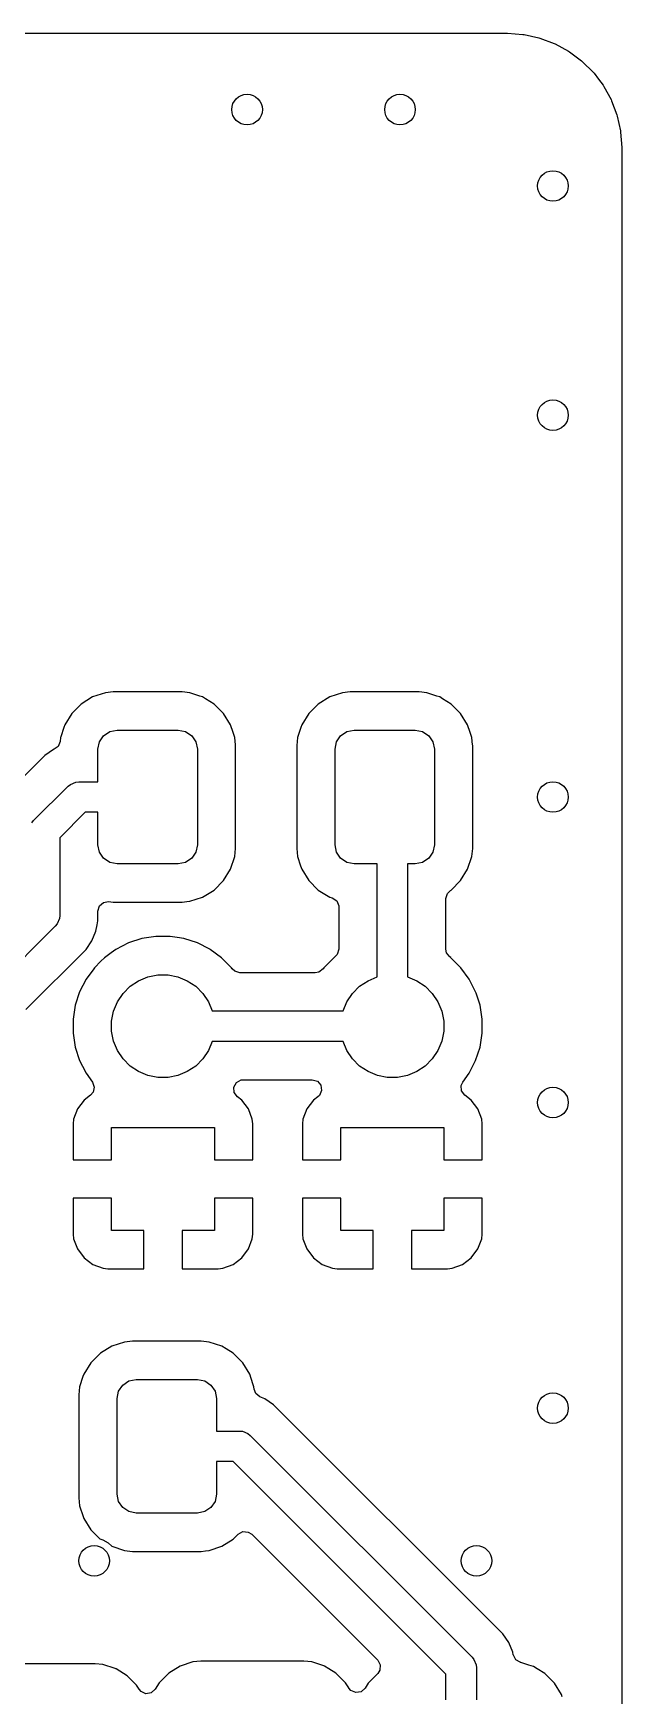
# Model space of a CAD drawing. Extents: x 4.48 to 6.69, y -4.37 to -2.95.
# Drawn here: x 6.386 to 6.689, y -3.81 to -2.953 of the extents above; entities that cross this region are included whole.
import ezdxf

# ---------------------------------------------------------------- set-up
doc = ezdxf.new("R2010")
doc.units = 0
doc.header["$MEASUREMENT"] = 0
doc.layers.add('BLACK', color=7, linetype='CONTINUOUS')

msp = doc.modelspace()

# ---------------------------------------------------------------- linework, layer by layer
at = {"layer": 'BLACK', "linetype": 'CONTINUOUS'}
for p, q in [((5.89333, -2.95278), (6.62733, -2.95278)), ((6.62733, -2.95278), (6.62975, -2.95278)), ((6.62975, -2.95278), (6.6301, -2.95279)), ((6.6301, -2.95279), (6.63797, -2.95335)), ((6.63797, -2.95335), (6.63866, -2.95345)), ((6.63866, -2.95345), (6.64621, -2.95509)), ((6.64621, -2.95509), (6.64688, -2.95529)), ((6.64688, -2.95529), (6.65412, -2.95799)), ((6.65412, -2.95799), (6.65475, -2.95828)), ((6.65475, -2.95828), (6.66153, -2.96198)), ((6.66153, -2.96198), (6.66212, -2.96236)), ((6.66212, -2.96236), (6.6683, -2.96699)), ((6.6683, -2.96699), (6.66883, -2.96744)), ((6.66883, -2.96744), (6.67429, -2.9729)), ((6.67429, -2.9729), (6.67475, -2.97343)), ((6.67475, -2.97343), (6.67705, -2.97651)), ((6.67705, -2.97651), (6.67938, -2.97961)), ((6.67938, -2.97961), (6.67975, -2.9802)), ((6.67975, -2.9802), (6.68345, -2.98698)), ((6.68345, -2.98698), (6.68374, -2.98761)), ((6.68374, -2.98761), (6.68644, -2.99485)), ((6.68644, -2.99485), (6.68664, -2.99552)), ((6.68664, -2.99552), (6.68828, -3.00307)), ((6.68828, -3.00307), (6.68838, -3.00376)), ((6.68838, -3.00376), (6.68894, -3.01164)), ((6.68894, -3.01164), (6.68896, -3.01199)), ((6.68896, -3.01199), (6.68896, -3.90702)), ((6.41068, -3.29852), (6.4058, -3.3034)), ((6.41656, -3.29489), (6.41068, -3.29852)), ((6.42312, -3.29272), (6.41656, -3.29489)), ((6.41656, -3.29489), (6.41656, -3.29489)), ((6.42716, -3.2923), (6.42312, -3.29272)), ((6.42312, -3.29272), (6.42312, -3.29272)), ((6.42717, -3.2923), (6.42716, -3.2923)), ((6.4626, -3.2923), (6.42717, -3.2923)), ((6.46665, -3.29272), (6.4626, -3.2923)), ((6.47171, -3.29439), (6.46665, -3.29272)), ((6.46665, -3.29272), (6.46665, -3.29272)), ((6.4732, -3.29489), (6.47171, -3.29439)), ((6.47466, -3.29579), (6.4732, -3.29489)), ((6.4732, -3.29489), (6.4732, -3.29489)), ((6.47908, -3.29852), (6.47466, -3.29579)), ((6.48397, -3.3034), (6.47908, -3.29852)), ((6.53273, -3.29852), (6.52785, -3.3034)), ((6.53861, -3.29489), (6.53273, -3.29852)), ((6.54517, -3.29272), (6.53861, -3.29489)), ((6.53861, -3.29489), (6.53861, -3.29489)), ((6.54921, -3.2923), (6.54517, -3.29272)), ((6.54517, -3.29272), (6.54517, -3.29272)), ((6.58465, -3.2923), (6.54921, -3.2923)), ((6.54921, -3.2923), (6.54921, -3.2923)), ((6.58869, -3.29272), (6.58465, -3.2923)), ((6.59375, -3.29439), (6.58869, -3.29272)), ((6.58869, -3.29272), (6.58869, -3.29272)), ((6.59525, -3.29489), (6.59375, -3.29439)), ((6.59671, -3.29579), (6.59525, -3.29489)), ((6.59525, -3.29489), (6.59525, -3.29489)), ((6.60113, -3.29852), (6.59671, -3.29579)), ((6.60601, -3.3034), (6.60113, -3.29852)), ((6.4058, -3.3034), (6.40217, -3.30928)), ((6.48759, -3.30928), (6.48397, -3.3034)), ((6.52785, -3.3034), (6.52422, -3.30928)), ((6.60964, -3.30928), (6.60601, -3.3034)), ((6.4, -3.31583), (6.3998, -3.31783)), ((6.40012, -3.31546), (6.4, -3.31583)), ((6.40175, -3.31055), (6.40012, -3.31546)), ((6.40217, -3.30928), (6.40175, -3.31055)), ((6.40217, -3.30928), (6.40217, -3.30928)), ((6.42004, -3.31808), (6.42217, -3.31489)), ((6.42217, -3.31489), (6.42537, -3.31276)), ((6.42537, -3.31276), (6.42913, -3.31201)), ((6.42913, -3.31201), (6.46063, -3.31201)), ((6.46063, -3.31201), (6.4644, -3.31276)), ((6.4644, -3.31276), (6.46759, -3.31489)), ((6.46759, -3.31489), (6.46972, -3.31808)), ((6.48887, -3.31312), (6.48759, -3.30928)), ((6.48976, -3.31583), (6.48887, -3.31312)), ((6.49013, -3.31947), (6.48976, -3.31583)), ((6.48976, -3.31583), (6.48976, -3.31583)), ((6.52205, -3.31583), (6.52163, -3.31988)), ((6.5238, -3.31055), (6.52205, -3.31583)), ((6.52205, -3.31583), (6.52205, -3.31583)), ((6.52205, -3.31583), (6.52205, -3.31583)), ((6.52422, -3.30928), (6.5238, -3.31055)), ((6.52422, -3.30928), (6.52422, -3.30928)), ((6.54209, -3.31808), (6.54422, -3.31489)), ((6.54422, -3.31489), (6.54741, -3.31276)), ((6.54741, -3.31276), (6.55118, -3.31201)), ((6.55118, -3.31201), (6.58268, -3.31201)), ((6.58268, -3.31201), (6.58644, -3.31276)), ((6.58644, -3.31276), (6.58964, -3.31489)), ((6.58964, -3.31489), (6.59177, -3.31808)), ((6.61091, -3.31312), (6.60964, -3.30928)), ((6.61181, -3.31583), (6.61091, -3.31312)), ((6.61218, -3.31947), (6.61181, -3.31583)), ((6.61181, -3.31583), (6.61181, -3.31583)), ((6.39639, -3.32202), (6.39187, -3.32503)), ((6.39681, -3.32184), (6.39639, -3.32202)), ((6.39639, -3.32202), (6.39639, -3.32202)), ((6.39876, -3.32037), (6.39681, -3.32184)), ((6.3998, -3.31783), (6.39876, -3.32037)), ((6.41929, -3.32185), (6.42004, -3.31808)), ((6.41929, -3.33858), (6.41929, -3.32185)), ((6.46972, -3.31808), (6.47047, -3.32185)), ((6.47047, -3.32185), (6.47047, -3.37106)), ((6.49018, -3.31988), (6.49013, -3.31947)), ((6.49018, -3.37303), (6.49018, -3.31988)), ((6.52163, -3.31988), (6.52163, -3.37303)), ((6.54134, -3.32185), (6.54209, -3.31808)), ((6.54134, -3.37106), (6.54134, -3.32185)), ((6.59177, -3.31808), (6.59252, -3.32185)), ((6.59252, -3.32185), (6.59252, -3.37106)), ((6.61222, -3.31988), (6.61218, -3.31947)), ((6.61222, -3.37303), (6.61222, -3.31988)), ((6.39187, -3.32503), (6.37031, -3.34659)), ((6.38616, -3.35861), (6.40388, -3.34089)), ((6.40388, -3.34089), (6.40507, -3.33991)), ((6.40507, -3.33991), (6.40791, -3.33873)), ((6.40791, -3.33873), (6.40945, -3.33858)), ((6.40945, -3.33858), (6.41929, -3.33858)), ((6.38519, -3.3598), (6.38616, -3.35861)), ((6.41271, -3.35433), (6.39961, -3.36743)), ((6.41929, -3.35433), (6.41271, -3.35433)), ((6.41929, -3.37106), (6.41929, -3.35433)), ((6.39961, -3.36743), (6.39961, -3.40748)), ((6.42004, -3.37483), (6.41929, -3.37106)), ((6.42217, -3.37802), (6.42004, -3.37483)), ((6.46972, -3.37483), (6.46759, -3.37802)), ((6.47047, -3.37106), (6.46972, -3.37483)), ((6.48976, -3.37708), (6.49018, -3.37303)), ((6.52163, -3.37303), (6.52163, -3.37303)), ((6.52163, -3.37303), (6.52205, -3.37708)), ((6.54209, -3.37483), (6.54134, -3.37106)), ((6.54422, -3.37802), (6.54209, -3.37483)), ((6.59177, -3.37483), (6.58964, -3.37802)), ((6.59252, -3.37106), (6.59177, -3.37483)), ((6.61181, -3.37708), (6.61222, -3.37303)), ((6.42537, -3.38016), (6.42217, -3.37802)), ((6.42913, -3.38091), (6.42537, -3.38016)), ((6.46063, -3.38091), (6.42913, -3.38091)), ((6.4644, -3.38016), (6.46063, -3.38091)), ((6.46759, -3.37802), (6.4644, -3.38016)), ((6.48397, -3.38951), (6.48759, -3.38364)), ((6.48759, -3.38364), (6.48976, -3.37708)), ((6.52205, -3.37708), (6.52205, -3.37708)), ((6.52205, -3.37708), (6.52364, -3.38189)), ((6.52364, -3.38189), (6.52422, -3.38364)), ((6.52422, -3.38364), (6.52785, -3.38951)), ((6.54741, -3.38016), (6.54422, -3.37802)), ((6.55118, -3.38091), (6.54741, -3.38016)), ((6.56299, -3.38091), (6.55118, -3.38091)), ((6.56299, -3.4392), (6.56299, -3.38091)), ((6.58268, -3.38091), (6.57874, -3.38091)), ((6.57874, -3.38091), (6.57874, -3.4392)), ((6.58644, -3.38016), (6.58268, -3.38091)), ((6.58964, -3.37802), (6.58644, -3.38016)), ((6.60601, -3.38951), (6.60964, -3.38364)), ((6.60964, -3.38364), (6.61181, -3.37708)), ((6.47908, -3.3944), (6.48397, -3.38951)), ((6.52785, -3.38951), (6.53273, -3.3944)), ((6.60113, -3.3944), (6.60601, -3.38951)), ((6.42009, -3.40257), (6.42216, -3.40077)), ((6.42216, -3.40077), (6.42469, -3.40036)), ((6.42469, -3.40036), (6.42716, -3.40061)), ((6.42716, -3.40061), (6.4626, -3.40061)), ((6.4626, -3.40061), (6.46507, -3.40036)), ((6.4626, -3.40061), (6.4626, -3.40061)), ((6.4626, -3.40061), (6.4626, -3.40061)), ((6.46507, -3.40036), (6.46665, -3.4002)), ((6.46665, -3.4002), (6.4732, -3.39802)), ((6.4732, -3.39802), (6.47908, -3.3944)), ((6.53273, -3.3944), (6.53861, -3.39802)), ((6.53861, -3.39802), (6.53994, -3.39847)), ((6.53994, -3.39847), (6.5422, -3.40003)), ((6.5422, -3.40003), (6.54326, -3.40257)), ((6.59844, -3.39878), (6.59922, -3.39614)), ((6.59844, -3.42491), (6.59844, -3.39878)), ((6.59922, -3.39614), (6.60076, -3.39462)), ((6.60076, -3.39462), (6.60113, -3.3944)), ((6.39945, -3.40902), (6.39828, -3.41185)), ((6.39961, -3.40748), (6.39945, -3.40902)), ((6.41887, -3.41241), (6.41931, -3.4102)), ((6.41931, -3.40521), (6.42009, -3.40257)), ((6.41931, -3.4102), (6.41931, -3.40521)), ((6.54326, -3.40257), (6.54329, -3.4031)), ((6.54329, -3.4031), (6.54329, -3.42491)), ((6.3973, -3.41305), (6.35815, -3.4522)), ((6.39828, -3.41185), (6.3973, -3.41305)), ((6.41617, -3.42054), (6.41825, -3.41552)), ((6.41825, -3.41552), (6.41887, -3.41241)), ((6.44672, -3.41867), (6.44192, -3.41943)), ((6.44911, -3.41829), (6.44672, -3.41867)), ((6.4564, -3.41829), (6.44911, -3.41829)), ((6.46, -3.41886), (6.4564, -3.41829)), ((6.46359, -3.41943), (6.46, -3.41886)), ((6.38219, -3.45603), (6.41315, -3.42506)), ((6.41315, -3.42506), (6.41617, -3.42054)), ((6.42616, -3.42668), (6.42261, -3.42927)), ((6.4285, -3.42499), (6.42616, -3.42668)), ((6.43499, -3.42168), (6.4285, -3.42499)), ((6.44192, -3.41943), (6.43499, -3.42168)), ((6.43499, -3.42168), (6.43499, -3.42168)), ((6.47052, -3.42168), (6.46359, -3.41943)), ((6.47688, -3.42492), (6.47052, -3.42168)), ((6.47052, -3.42168), (6.47052, -3.42168)), ((6.47701, -3.42499), (6.47688, -3.42492)), ((6.4829, -3.42927), (6.47701, -3.42499)), ((6.54251, -3.42755), (6.54128, -3.42886)), ((6.54329, -3.42491), (6.54251, -3.42755)), ((6.59878, -3.42668), (6.59844, -3.42491)), ((6.60046, -3.42886), (6.59878, -3.42668)), ((6.41709, -3.43493), (6.41317, -3.44031)), ((6.41746, -3.43442), (6.41709, -3.43493)), ((6.41709, -3.43493), (6.41709, -3.43493)), ((6.42073, -3.43114), (6.41746, -3.43442)), ((6.42261, -3.42927), (6.42073, -3.43114)), ((6.42073, -3.43114), (6.42073, -3.43114)), ((6.42261, -3.42927), (6.42261, -3.42927)), ((6.42261, -3.42927), (6.42261, -3.42927)), ((6.4829, -3.42927), (6.4829, -3.42927)), ((6.48806, -3.43442), (6.4829, -3.42927)), ((6.48846, -3.43498), (6.48806, -3.43442)), ((6.48977, -3.43621), (6.48846, -3.43498)), ((6.53516, -3.43498), (6.53298, -3.43666)), ((6.53557, -3.43442), (6.53516, -3.43498)), ((6.54072, -3.42927), (6.53557, -3.43442)), ((6.54128, -3.42886), (6.54072, -3.42927)), ((6.60098, -3.42924), (6.60046, -3.42886)), ((6.60102, -3.42927), (6.60098, -3.42924)), ((6.60617, -3.43442), (6.60102, -3.42927)), ((6.61045, -3.44031), (6.60617, -3.43442)), ((6.41317, -3.44031), (6.40987, -3.4468)), ((6.43221, -3.44771), (6.4359, -3.44402)), ((6.4359, -3.44402), (6.44023, -3.44113)), ((6.44023, -3.44113), (6.44504, -3.43914)), ((6.44504, -3.43914), (6.45015, -3.43812)), ((6.45015, -3.43812), (6.45536, -3.43812)), ((6.45536, -3.43812), (6.46047, -3.43914)), ((6.46047, -3.43914), (6.46528, -3.44113)), ((6.46528, -3.44113), (6.46961, -3.44402)), ((6.46961, -3.44402), (6.4733, -3.44771)), ((6.49241, -3.43699), (6.48977, -3.43621)), ((6.53121, -3.43699), (6.49241, -3.43699)), ((6.53298, -3.43666), (6.53121, -3.43699)), ((6.55032, -3.44771), (6.55401, -3.44402)), ((6.55401, -3.44402), (6.55834, -3.44113)), ((6.55834, -3.44113), (6.56299, -3.4392)), ((6.57874, -3.4392), (6.58339, -3.44113)), ((6.58339, -3.44113), (6.58772, -3.44402)), ((6.58772, -3.44402), (6.59141, -3.44771)), ((6.61184, -3.44305), (6.61045, -3.44031)), ((6.61376, -3.4468), (6.61184, -3.44305)), ((6.40987, -3.4468), (6.40762, -3.45373)), ((6.40987, -3.4468), (6.40987, -3.4468)), ((6.42733, -3.45685), (6.42932, -3.45204)), ((6.42932, -3.45204), (6.43221, -3.44771)), ((6.4733, -3.44771), (6.47619, -3.45204)), ((6.47619, -3.45204), (6.47812, -3.45669)), ((6.5455, -3.45669), (6.54743, -3.45204)), ((6.54743, -3.45204), (6.55032, -3.44771)), ((6.59141, -3.44771), (6.5943, -3.45204)), ((6.5943, -3.45204), (6.5963, -3.45685)), ((6.61399, -3.44753), (6.61376, -3.4468)), ((6.61376, -3.4468), (6.61376, -3.4468)), ((6.61601, -3.45373), (6.61399, -3.44753)), ((6.40762, -3.45373), (6.40648, -3.46092)), ((6.40648, -3.46092), (6.40648, -3.46821)), ((6.42631, -3.46196), (6.42733, -3.45685)), ((6.47812, -3.45669), (6.5455, -3.45669)), ((6.5963, -3.45685), (6.59731, -3.46196)), ((6.61715, -3.46092), (6.61601, -3.45373)), ((6.61715, -3.46821), (6.61715, -3.46092)), ((6.40648, -3.46821), (6.40762, -3.4754)), ((6.42631, -3.46717), (6.42631, -3.46196)), ((6.42733, -3.47228), (6.42631, -3.46717)), ((6.59731, -3.46717), (6.5963, -3.47228)), ((6.59731, -3.46196), (6.59731, -3.46717)), ((6.61601, -3.4754), (6.61715, -3.46821)), ((6.40762, -3.4754), (6.40987, -3.48233)), ((6.42932, -3.47709), (6.42733, -3.47228)), ((6.43221, -3.48143), (6.42932, -3.47709)), ((6.47619, -3.47709), (6.4733, -3.48143)), ((6.47812, -3.47244), (6.47619, -3.47709)), ((6.5455, -3.47244), (6.47812, -3.47244)), ((6.54743, -3.47709), (6.5455, -3.47244)), ((6.55032, -3.48143), (6.54743, -3.47709)), ((6.5943, -3.47709), (6.59141, -3.48143)), ((6.5963, -3.47228), (6.5943, -3.47709)), ((6.61376, -3.48233), (6.61601, -3.4754)), ((6.40987, -3.48233), (6.40987, -3.48233)), ((6.40987, -3.48233), (6.41135, -3.48524)), ((6.41135, -3.48524), (6.41317, -3.48882)), ((6.4359, -3.48511), (6.43221, -3.48143)), ((6.44023, -3.488), (6.4359, -3.48511)), ((6.46961, -3.48511), (6.46528, -3.488)), ((6.4733, -3.48143), (6.46961, -3.48511)), ((6.55401, -3.48511), (6.55032, -3.48143)), ((6.55834, -3.488), (6.55401, -3.48511)), ((6.58772, -3.48511), (6.58339, -3.488)), ((6.59141, -3.48143), (6.58772, -3.48511)), ((6.61045, -3.48882), (6.61376, -3.48233)), ((6.41317, -3.48882), (6.41649, -3.49339)), ((6.41649, -3.49339), (6.41741, -3.49598)), ((6.41741, -3.49598), (6.41679, -3.49866)), ((6.44504, -3.49), (6.44023, -3.488)), ((6.45015, -3.49101), (6.44504, -3.49)), ((6.45536, -3.49101), (6.45015, -3.49101)), ((6.46047, -3.49), (6.45536, -3.49101)), ((6.46528, -3.488), (6.46047, -3.49)), ((6.48923, -3.49599), (6.49055, -3.49358)), ((6.48943, -3.49873), (6.48923, -3.49599)), ((6.49055, -3.49358), (6.49296, -3.49226)), ((6.49296, -3.49226), (6.494, -3.49215)), ((6.494, -3.49215), (6.52962, -3.49215)), ((6.52962, -3.49215), (6.53226, -3.49292)), ((6.53226, -3.49292), (6.53406, -3.495)), ((6.53406, -3.495), (6.53445, -3.49772)), ((6.56315, -3.49), (6.55834, -3.488)), ((6.56826, -3.49101), (6.56315, -3.49)), ((6.57347, -3.49101), (6.56826, -3.49101)), ((6.57858, -3.49), (6.57347, -3.49101)), ((6.58339, -3.488), (6.57858, -3.49)), ((6.60631, -3.49522), (6.60713, -3.49339)), ((6.60651, -3.49796), (6.60631, -3.49522)), ((6.60713, -3.49339), (6.61045, -3.48882)), ((6.41212, -3.50267), (6.40873, -3.5072)), ((6.41547, -3.50016), (6.41212, -3.50267)), ((6.41679, -3.49866), (6.41547, -3.50016)), ((6.49108, -3.50094), (6.48943, -3.49873)), ((6.49339, -3.50267), (6.49108, -3.50094)), ((6.49679, -3.5072), (6.49339, -3.50267)), ((6.53023, -3.50267), (6.52684, -3.5072)), ((6.53255, -3.50094), (6.53023, -3.50267)), ((6.53331, -3.50022), (6.53255, -3.50094)), ((6.53445, -3.49772), (6.53331, -3.50022)), ((6.60816, -3.50016), (6.60651, -3.49796)), ((6.6115, -3.50267), (6.60816, -3.50016)), ((6.6149, -3.5072), (6.6115, -3.50267)), ((6.40675, -3.5125), (6.4065, -3.51485)), ((6.40873, -3.5072), (6.40675, -3.5125)), ((6.40675, -3.5125), (6.40675, -3.5125)), ((6.40873, -3.5072), (6.40873, -3.5072)), ((6.49876, -3.5125), (6.49679, -3.5072)), ((6.49679, -3.5072), (6.49679, -3.5072)), ((6.49902, -3.51485), (6.49876, -3.5125)), ((6.49876, -3.5125), (6.49876, -3.5125)), ((6.52486, -3.5125), (6.52461, -3.51485)), ((6.52684, -3.5072), (6.52486, -3.5125)), ((6.52486, -3.5125), (6.52486, -3.5125)), ((6.52684, -3.5072), (6.52684, -3.5072)), ((6.61687, -3.5125), (6.6149, -3.5072)), ((6.6149, -3.5072), (6.6149, -3.5072)), ((6.61713, -3.51485), (6.61687, -3.5125)), ((6.61687, -3.5125), (6.61687, -3.5125)), ((6.4065, -3.51485), (6.4065, -3.53346)), ((6.42618, -3.53346), (6.42618, -3.51673)), ((6.42618, -3.51673), (6.47933, -3.51673)), ((6.47933, -3.51673), (6.47933, -3.53346)), ((6.49902, -3.53346), (6.49902, -3.51485)), ((6.49902, -3.51485), (6.49902, -3.51485)), ((6.52461, -3.51485), (6.52461, -3.53346)), ((6.54429, -3.53346), (6.54429, -3.51673)), ((6.54429, -3.51673), (6.59744, -3.51673)), ((6.59744, -3.51673), (6.59744, -3.53346)), ((6.61713, -3.53346), (6.61713, -3.51485)), ((6.61713, -3.51485), (6.61713, -3.51485)), ((6.4065, -3.53346), (6.42618, -3.53346)), ((6.47933, -3.53346), (6.49902, -3.53346)), ((6.52461, -3.53346), (6.54429, -3.53346)), ((6.59744, -3.53346), (6.61713, -3.53346)), ((6.4065, -3.55315), (6.4065, -3.57177)), ((6.42618, -3.55315), (6.4065, -3.55315)), ((6.42618, -3.56988), (6.42618, -3.55315)), ((6.49902, -3.55315), (6.47933, -3.55315)), ((6.47933, -3.55315), (6.47933, -3.56988)), ((6.49902, -3.57176), (6.49902, -3.55315)), ((6.52461, -3.55315), (6.52461, -3.57177)), ((6.54429, -3.55315), (6.52461, -3.55315)), ((6.54429, -3.56988), (6.54429, -3.55315)), ((6.61713, -3.55315), (6.59744, -3.55315)), ((6.59744, -3.55315), (6.59744, -3.56988)), ((6.61713, -3.57176), (6.61713, -3.55315)), ((6.4065, -3.57177), (6.40675, -3.57411)), ((6.44291, -3.56988), (6.42618, -3.56988)), ((6.44291, -3.58957), (6.44291, -3.56988)), ((6.47933, -3.56988), (6.4626, -3.56988)), ((6.4626, -3.56988), (6.4626, -3.58957)), ((6.49876, -3.57411), (6.49902, -3.57177)), ((6.49902, -3.57177), (6.49902, -3.57176)), ((6.52461, -3.57177), (6.52486, -3.57411)), ((6.56102, -3.56988), (6.54429, -3.56988)), ((6.56102, -3.58957), (6.56102, -3.56988)), ((6.59744, -3.56988), (6.58071, -3.56988)), ((6.58071, -3.56988), (6.58071, -3.58957)), ((6.61687, -3.57411), (6.61713, -3.57177)), ((6.61713, -3.57177), (6.61713, -3.57176)), ((6.40675, -3.57411), (6.40675, -3.57411)), ((6.40675, -3.57411), (6.40873, -3.57941)), ((6.40873, -3.57941), (6.40873, -3.57941)), ((6.40873, -3.57941), (6.41212, -3.58394)), ((6.49339, -3.58394), (6.49679, -3.57941)), ((6.49679, -3.57941), (6.49876, -3.57411)), ((6.49679, -3.57941), (6.49679, -3.57941)), ((6.49876, -3.57411), (6.49876, -3.57411)), ((6.52486, -3.57411), (6.52486, -3.57411)), ((6.52486, -3.57411), (6.52684, -3.57941)), ((6.52684, -3.57941), (6.52684, -3.57941)), ((6.52684, -3.57941), (6.53023, -3.58394)), ((6.6115, -3.58394), (6.6149, -3.57941)), ((6.6149, -3.57941), (6.61687, -3.57411)), ((6.6149, -3.57941), (6.6149, -3.57941)), ((6.61687, -3.57411), (6.61687, -3.57411)), ((6.41212, -3.58394), (6.41212, -3.58394)), ((6.41212, -3.58394), (6.41665, -3.58734)), ((6.41665, -3.58734), (6.41665, -3.58734)), ((6.41665, -3.58734), (6.42195, -3.58931)), ((6.42195, -3.58931), (6.42195, -3.58931)), ((6.42195, -3.58931), (6.4243, -3.58957)), ((6.4243, -3.58957), (6.4243, -3.58957)), ((6.4243, -3.58957), (6.44291, -3.58957)), ((6.4626, -3.58957), (6.48121, -3.58957)), ((6.48121, -3.58957), (6.48356, -3.58931)), ((6.48121, -3.58957), (6.48121, -3.58957)), ((6.48356, -3.58931), (6.48886, -3.58734)), ((6.48356, -3.58931), (6.48356, -3.58931)), ((6.48886, -3.58734), (6.49339, -3.58394)), ((6.48886, -3.58734), (6.48886, -3.58734)), ((6.49339, -3.58394), (6.49339, -3.58394)), ((6.53023, -3.58394), (6.53023, -3.58394)), ((6.53023, -3.58394), (6.53476, -3.58734)), ((6.53476, -3.58734), (6.53476, -3.58734)), ((6.53476, -3.58734), (6.54006, -3.58931)), ((6.54006, -3.58931), (6.54006, -3.58931)), ((6.54006, -3.58931), (6.54241, -3.58957)), ((6.54241, -3.58957), (6.54241, -3.58957)), ((6.54241, -3.58957), (6.56102, -3.58957)), ((6.58071, -3.58957), (6.59932, -3.58957)), ((6.59932, -3.58957), (6.60167, -3.58931)), ((6.59932, -3.58957), (6.59932, -3.58957)), ((6.60167, -3.58931), (6.60697, -3.58734)), ((6.60167, -3.58931), (6.60167, -3.58931)), ((6.60697, -3.58734), (6.6115, -3.58394)), ((6.60697, -3.58734), (6.60697, -3.58734)), ((6.6115, -3.58394), (6.6115, -3.58394)), ((6.42053, -3.63316), (6.41564, -3.63805)), ((6.4264, -3.62953), (6.42053, -3.63316)), ((6.43296, -3.62736), (6.4264, -3.62953)), ((6.4264, -3.62953), (6.4264, -3.62953)), ((6.43701, -3.62695), (6.43296, -3.62736)), ((6.43296, -3.62736), (6.43296, -3.62736)), ((6.47244, -3.62695), (6.43701, -3.62695)), ((6.43701, -3.62695), (6.43701, -3.62695)), ((6.47649, -3.62736), (6.47244, -3.62695)), ((6.48299, -3.62952), (6.47649, -3.62736)), ((6.47649, -3.62736), (6.47649, -3.62736)), ((6.48304, -3.62953), (6.48299, -3.62952)), ((6.48527, -3.63091), (6.48304, -3.62953)), ((6.48304, -3.62953), (6.48304, -3.62953)), ((6.48892, -3.63316), (6.48527, -3.63091)), ((6.49381, -3.63805), (6.48892, -3.63316)), ((6.41564, -3.63805), (6.41202, -3.64392)), ((6.49743, -3.64392), (6.49381, -3.63805)), ((6.41159, -3.64519), (6.40984, -3.65048)), ((6.41202, -3.64392), (6.41159, -3.64519)), ((6.41202, -3.64392), (6.41202, -3.64392)), ((6.42988, -3.65273), (6.43202, -3.64954)), ((6.43202, -3.64954), (6.43521, -3.6474)), ((6.43521, -3.6474), (6.43898, -3.64665)), ((6.43898, -3.64665), (6.47047, -3.64665)), ((6.47047, -3.64665), (6.47424, -3.6474)), ((6.47424, -3.6474), (6.47743, -3.64954)), ((6.47743, -3.64954), (6.47957, -3.65273)), ((6.49908, -3.64888), (6.49743, -3.64392)), ((6.49961, -3.65048), (6.49908, -3.64888)), ((6.40984, -3.65048), (6.40943, -3.65453)), ((6.40943, -3.65453), (6.40943, -3.70768)), ((6.40984, -3.65048), (6.40984, -3.65048)), ((6.40984, -3.65048), (6.40984, -3.65048)), ((6.42913, -3.6565), (6.42988, -3.65273)), ((6.42913, -3.70571), (6.42913, -3.6565)), ((6.47957, -3.65273), (6.48031, -3.6565)), ((6.48031, -3.6565), (6.48031, -3.67323)), ((6.49972, -3.65162), (6.49961, -3.65048)), ((6.49961, -3.65048), (6.49961, -3.65048)), ((6.50057, -3.65391), (6.49972, -3.65162)), ((6.50271, -3.65564), (6.50057, -3.65391)), ((6.50519, -3.65666), (6.50271, -3.65564)), ((6.50971, -3.65968), (6.50519, -3.65666)), ((6.62776, -3.77773), (6.50971, -3.65968)), ((6.48031, -3.67323), (6.49213, -3.67323)), ((6.49213, -3.67323), (6.49366, -3.67338)), ((6.49366, -3.67338), (6.4965, -3.67456)), ((6.4965, -3.67456), (6.49769, -3.67553)), ((6.49769, -3.67553), (6.61191, -3.78975)), ((6.48886, -3.68898), (6.48031, -3.68898)), ((6.48031, -3.68898), (6.48031, -3.70571)), ((6.59846, -3.79858), (6.48886, -3.68898)), ((6.40943, -3.70768), (6.40943, -3.70768)), ((6.40943, -3.70768), (6.40984, -3.71172)), ((6.42988, -3.70948), (6.42913, -3.70571)), ((6.43202, -3.71267), (6.42988, -3.70948)), ((6.47957, -3.70948), (6.47743, -3.71267)), ((6.48031, -3.70571), (6.47957, -3.70948)), ((6.40984, -3.71172), (6.40984, -3.71172)), ((6.40984, -3.71172), (6.41168, -3.71727)), ((6.41168, -3.71727), (6.41202, -3.71828)), ((6.41202, -3.71828), (6.41564, -3.72416)), ((6.43521, -3.7148), (6.43202, -3.71267)), ((6.43898, -3.71555), (6.43521, -3.7148)), ((6.47047, -3.71555), (6.43898, -3.71555)), ((6.47424, -3.7148), (6.47047, -3.71555)), ((6.47743, -3.71267), (6.47424, -3.7148)), ((6.41564, -3.72416), (6.42032, -3.72884)), ((6.48892, -3.72904), (6.49154, -3.72642)), ((6.49154, -3.72642), (6.49396, -3.72511)), ((6.49396, -3.72511), (6.4967, -3.7253)), ((6.4967, -3.7253), (6.49845, -3.72642)), ((6.49845, -3.72642), (6.56335, -3.79133)), ((6.42032, -3.72884), (6.42184, -3.72925)), ((6.42184, -3.72925), (6.42451, -3.73079)), ((6.42451, -3.73079), (6.42638, -3.73266)), ((6.42638, -3.73266), (6.4264, -3.73267)), ((6.4264, -3.73267), (6.43296, -3.73484)), ((6.43296, -3.73484), (6.43701, -3.73526)), ((6.43701, -3.73526), (6.47244, -3.73526)), ((6.47244, -3.73526), (6.47466, -3.73503)), ((6.47244, -3.73526), (6.47244, -3.73526)), ((6.47244, -3.73526), (6.47244, -3.73526)), ((6.47466, -3.73503), (6.47649, -3.73484)), ((6.47649, -3.73484), (6.48304, -3.73267)), ((6.48304, -3.73267), (6.48892, -3.72904)), ((6.63078, -3.78225), (6.62776, -3.77773)), ((6.63286, -3.78727), (6.63078, -3.78225)), ((6.63313, -3.78866), (6.63286, -3.78727)), ((6.63286, -3.78727), (6.63286, -3.78727)), ((6.63286, -3.78727), (6.63286, -3.78727)), ((6.41782, -3.79318), (6.36467, -3.79318)), ((6.42187, -3.79359), (6.41782, -3.79318)), ((6.4281, -3.79565), (6.42187, -3.79359)), ((6.42187, -3.79359), (6.42187, -3.79359)), ((6.42843, -3.79576), (6.4281, -3.79565)), ((6.42861, -3.79587), (6.42843, -3.79576)), ((6.42843, -3.79576), (6.42843, -3.79576)), ((6.43431, -3.79939), (6.42861, -3.79587)), ((6.46162, -3.79445), (6.45574, -3.79808)), ((6.46817, -3.79228), (6.46162, -3.79445)), ((6.46162, -3.79445), (6.46162, -3.79445)), ((6.47222, -3.79187), (6.46817, -3.79228)), ((6.46817, -3.79228), (6.46817, -3.79228)), ((6.52537, -3.79187), (6.47222, -3.79187)), ((6.47222, -3.79187), (6.47222, -3.79187)), ((6.52942, -3.79228), (6.52537, -3.79187)), ((6.53564, -3.79434), (6.52942, -3.79228)), ((6.52942, -3.79228), (6.52942, -3.79228)), ((6.53597, -3.79445), (6.53564, -3.79434)), ((6.5381, -3.79576), (6.53597, -3.79445)), ((6.53597, -3.79445), (6.53597, -3.79445)), ((6.54185, -3.79808), (6.5381, -3.79576)), ((6.56335, -3.79133), (6.56467, -3.79374)), ((6.56467, -3.79374), (6.56447, -3.79648)), ((6.61191, -3.78975), (6.61289, -3.79094)), ((6.61289, -3.79094), (6.61406, -3.79378)), ((6.61406, -3.79378), (6.61421, -3.79531)), ((6.61421, -3.79531), (6.61421, -3.81179)), ((6.63316, -3.78876), (6.63313, -3.78866)), ((6.63448, -3.79117), (6.63316, -3.78876)), ((6.63672, -3.79239), (6.63448, -3.79117)), ((6.63671, -3.79241), (6.63672, -3.79239)), ((6.63687, -3.79247), (6.63671, -3.79241)), ((6.6369, -3.79248), (6.63687, -3.79247)), ((6.63696, -3.7925), (6.6369, -3.79248)), ((6.64121, -3.7939), (6.63696, -3.7925)), ((6.63696, -3.7925), (6.63696, -3.7925)), ((6.63696, -3.7925), (6.63696, -3.7925)), ((6.64352, -3.79467), (6.64121, -3.7939)), ((6.64547, -3.79587), (6.64352, -3.79467)), ((6.64352, -3.79467), (6.64352, -3.79467)), ((6.6494, -3.7983), (6.64547, -3.79587)), ((6.43919, -3.80427), (6.43431, -3.79939)), ((6.43431, -3.79939), (6.43431, -3.79939)), ((6.44046, -3.80633), (6.43919, -3.80427)), ((6.45085, -3.80296), (6.44877, -3.80633)), ((6.45574, -3.79808), (6.45085, -3.80296)), ((6.45085, -3.80296), (6.45085, -3.80296)), ((6.54674, -3.80296), (6.54185, -3.79808)), ((6.54841, -3.80568), (6.54674, -3.80296)), ((6.5584, -3.80318), (6.55679, -3.80579)), ((6.56335, -3.79823), (6.5584, -3.80318)), ((6.56447, -3.79648), (6.56335, -3.79823)), ((6.59846, -3.81179), (6.59846, -3.79858)), ((6.65428, -3.80318), (6.6494, -3.7983)), ((6.65791, -3.80906), (6.65428, -3.80318)), ((6.44149, -3.80752), (6.44046, -3.80633)), ((6.44401, -3.80862), (6.44149, -3.80752)), ((6.44673, -3.80817), (6.44401, -3.80862)), ((6.44877, -3.80633), (6.44673, -3.80817)), ((6.54848, -3.80579), (6.54841, -3.80568)), ((6.54951, -3.80697), (6.54848, -3.80579)), ((6.55203, -3.80807), (6.54951, -3.80697)), ((6.55474, -3.80763), (6.55203, -3.80807)), ((6.55679, -3.80579), (6.55474, -3.80763)), ((6.6583, -3.81026), (6.65791, -3.80906))]:
    msp.add_line(p, q, dxfattribs=at)
at = {"layer": 'BLACK'}
for centre in [(6.49606, -2.99213), (6.5748, -2.99213), (6.65354, -3.0315), (6.65354, -3.14961), (6.65354, -3.34646), (6.65354, -3.50394), (6.65354, -3.66142), (6.41732, -3.74016), (6.61417, -3.74016)]:
    msp.add_circle(centre, 0.00787, dxfattribs=at)

doc.saveas('drawing.dxf')
